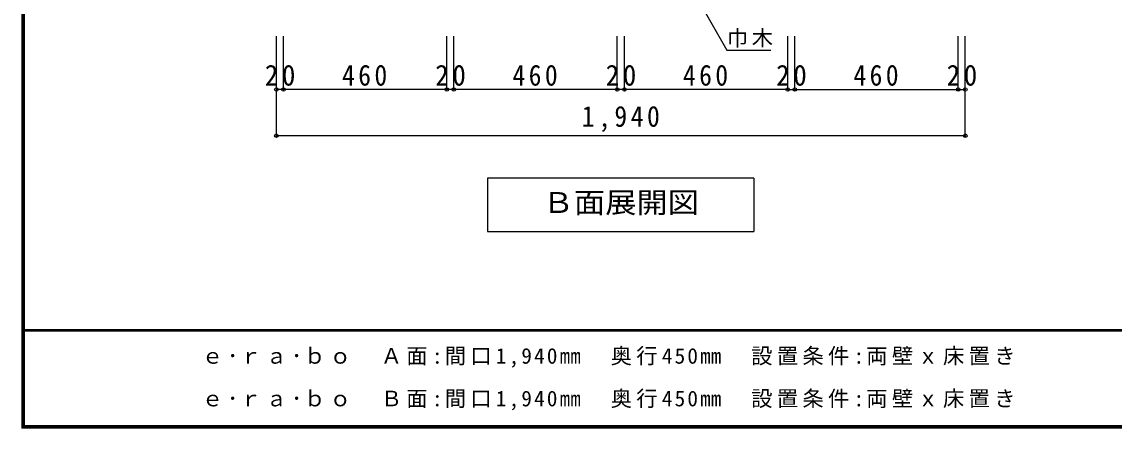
# Model space of a CAD drawing. Units: millimetres at full size, sheet at 1:20. Extents: x -8005 to 8005, y -2932 to 2722.
# Drawn here: x 205 to 3281, y -2864 to -1721 of the extents above; entities that cross this region are included whole.
import ezdxf
from ezdxf.enums import TextEntityAlignment as Align

# ---------------------------------------------------------------- set-up
doc = ezdxf.new("R2010")
doc.units = ezdxf.units.MM
doc.header["$LTSCALE"] = 20
doc.header["$PDMODE"] = 32
doc.header["$PDSIZE"] = 10
for name, color, linetype in [('0-A_文字', 7, 'Continuous'), ('0-B_寸法', 4, 'Continuous'), ('F-1_枠', 6, 'Continuous'), ('F-A_文字', 7, 'Continuous')]:
    doc.layers.add(name, color=color, linetype=linetype)
doc.styles.add('ＭＳ ゴシック', font='')
doc.styles.get('ＭＳ ゴシック').set_extended_font_data('MS Gothic')

msp = doc.modelspace()

# ---------------------------------------------------------------- linework, layer by layer
at = {"layer": '0-A_文字'}
for p, q in [((1516.67, -2161.27), (1516.67, -2311.27)), ((2266.67, -2161.27), (1516.67, -2161.27)), ((2266.67, -2161.27), (2266.67, -2311.27)), ((1516.67, -2311.27), (2266.67, -2311.27))]:
    msp.add_line(p, q, dxfattribs=at)
msp.add_lwpolyline([(2125.88, -1689.03), (2190.09, -1800.25), (2313.85, -1800.25)], dxfattribs=at)
at = {"layer": '0-B_寸法'}
for p, q in [((921.67, -2041.27), (921.67, -1761.27)), ((921.67, -1911.27), (921.67, -1761.27)), ((941.67, -1911.27), (941.67, -1761.27)), ((1401.67, -1911.27), (1401.67, -1761.27)), ((1421.67, -1911.27), (1421.67, -1761.27)), ((1881.67, -1911.27), (1881.67, -1761.27)), ((1881.67, -1911.27), (1881.67, -1761.27)), ((1901.67, -1911.27), (1901.67, -1761.27)), ((2361.67, -1911.27), (2361.67, -1761.27)), ((2361.67, -1911.27), (2361.67, -1761.27)), ((2361.67, -1911.27), (2361.67, -1761.27)), ((2381.67, -1911.27), (2381.67, -1761.27)), ((2841.67, -1911.27), (2841.67, -1761.27)), ((2861.67, -1911.27), (2861.67, -1761.27)), ((941.67, -1911.27), (921.67, -1911.27)), ((1401.67, -1911.27), (941.67, -1911.27)), ((1421.67, -1911.27), (1401.67, -1911.27)), ((1881.67, -1911.27), (1421.67, -1911.27)), ((1901.67, -1911.27), (1881.67, -1911.27)), ((2361.67, -1911.27), (1901.67, -1911.27)), ((2361.67, -1911.27), (2381.67, -1911.27)), ((2381.67, -1911.27), (2841.67, -1911.27)), ((2841.67, -1911.27), (2861.67, -1911.27)), ((2861.67, -2041.27), (2861.67, -1911.27))]:
    msp.add_line(p, q, dxfattribs=at)
msp.add_lwpolyline([(2861.67, -2041.27), (921.67, -2041.27), (921.67, -1911.27)], dxfattribs=at)
at = {"layer": '0-B_寸法', "color": 7}
for p in [(921.67, -1911.27), (941.67, -1911.27), (1401.67, -1911.27), (1421.67, -1911.27), (1881.67, -1911.27), (1901.67, -1911.27), (2361.67, -1911.27), (2361.67, -1911.27), (2381.67, -1911.27), (2841.67, -1911.27), (2861.67, -1911.27), (921.67, -2041.27), (2861.67, -2041.27)]:
    msp.add_point(p, dxfattribs=at)
at = {"layer": 'F-1_枠'}
for p, q in [((205, 2722.29), (205, -2864.37)), ((208.33, 2722.29), (208.33, -2864.37)), ((211.67, 2722.29), (211.67, -2864.37)), ((8005, -2587.71), (205, -2587.71)), ((8005, -2591.04), (205, -2591.04)), ((8005, -2857.71), (205, -2857.71)), ((8005, -2861.04), (205, -2861.04)), ((8005, -2864.37), (205, -2864.37))]:
    msp.add_line(p, q, dxfattribs=at)

# ---------------------------------------------------------------- texts
at = {"layer": '0-A_文字', "style": 'ＭＳ ゴシック', "width": 1.1}
msp.add_text('Ｂ面展開図', height=58.65, dxfattribs=at).set_placement((1671.67, -2276.27), align=Align.BOTTOM_LEFT)
at = {"layer": '0-A_文字', "insert": (2190.09, -1793.14), "char_height": 43.99, "attachment_point": 7, "style": 'ＭＳ ゴシック'}
msp.add_mtext('\\T1.17;巾木', dxfattribs=at)
at = {"layer": '0-B_寸法', "color": 7, "char_height": 58.65, "attachment_point": 7, "style": 'ＭＳ ゴシック'}
for s, insert in [('\\T1.27;\\W0.95;20', (889.17, -1901.27)), ('\\T1.27;\\W0.9;460', (1106.67, -1901.27)), ('\\T1.27;\\W0.95;20', (1369.17, -1901.27)), ('\\T1.27;\\W0.9;460', (1586.67, -1901.27)), ('\\T1.27;\\W0.95;20', (1849.17, -1901.27)), ('\\T1.27;\\W0.9;460', (2066.67, -1901.27)), ('\\T1.27;\\W0.95;20', (2329.17, -1901.27)), ('\\T1.27;\\W0.9;460', (2546.67, -1901.27)), ('\\T1.27;\\W0.95;20', (2809.17, -1901.27)), ('\\T1.28;\\W0.9;1,940', (1781.67, -2031.27))]:
    msp.add_mtext(s, dxfattribs=dict(at, insert=insert))
at = {"layer": 'F-A_文字', "char_height": 43.99, "attachment_point": 7, "style": 'ＭＳ ゴシック'}
for s, insert in [('\\T1.2;ｅ･ｒａ･ｂｏ\u3000Ａ面:間口1,940㎜\u3000奥行450㎜\u3000設置条件:両壁ｘ床置き', (711.67, -2694.37)), ('\\T1.2;ｅ･ｒａ･ｂｏ\u3000Ｂ面:間口1,940㎜\u3000奥行450㎜\u3000設置条件:両壁ｘ床置き', (711.67, -2814.37))]:
    msp.add_mtext(s, dxfattribs=dict(at, insert=insert))

doc.saveas('drawing.dxf')
